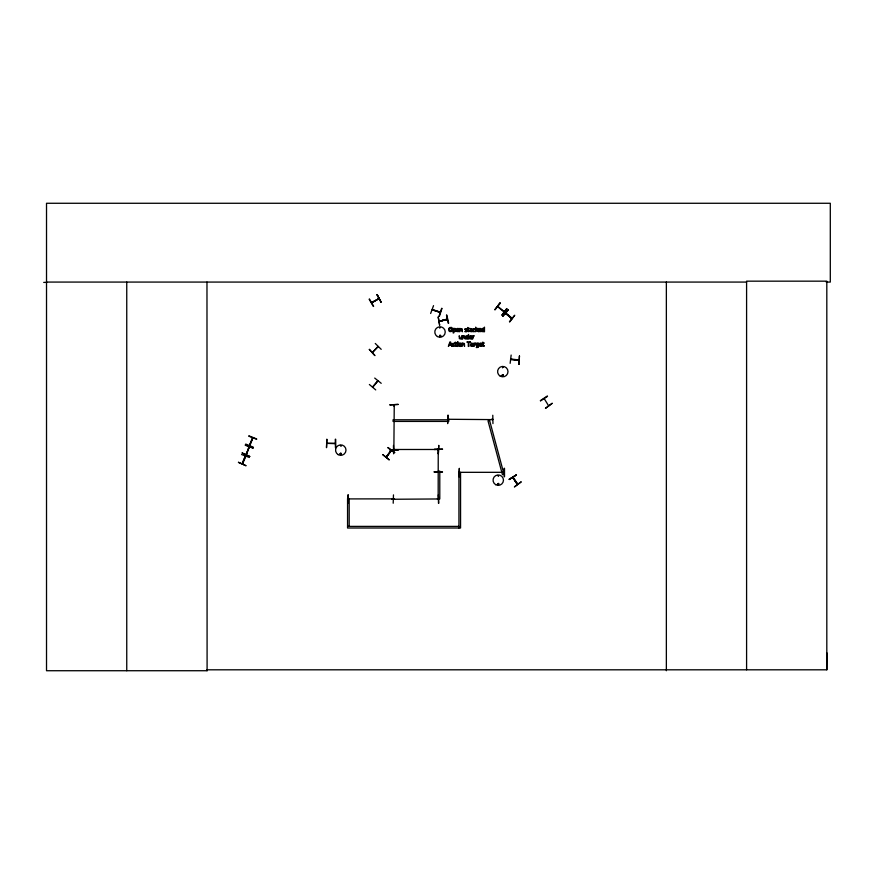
<?xml version="1.0" encoding="UTF-8"?>
<svg xmlns="http://www.w3.org/2000/svg" width="874" height="874" viewBox="0 0 874 874"><rect width="100%" height="100%" fill="white"/><g stroke="black" fill="none" stroke-linecap="round" stroke-linejoin="round"><path stroke-width="1.31" d="M826.214 282.073L830.3 282.073L830.3 203.271L46.519 203.271L46.519 670.729L207.094 670.729L206.985 669.812L826.815 669.812L826.935 652.911M510.154 363.344L511.148 355.052M517.998 360.263L518.785 360.35M339.986 453.803C341.734 456.523 341.308 452 340.237 453.486M341.319 454.163L340.368 453.617L341.024 454.447M439.556 327.684L440.409 327.455L439.655 327.892M440.583 335.922C438.901 337.451 440.037 334.436 440.452 335.671M440.736 336.119C439.546 332.994 438.748 338.631 440.824 335.922M502.255 375.372C503.402 377.59 503.326 373.471 502.321 375.656M497.459 484.054C499.841 481.88 498.267 486.141 497.612 484.425M497.71 483.912C498.945 485.835 498.595 482.634 497.907 483.704M245.31 455.999L245.31 457.036M246.534 453.934L245.911 454.491M248.981 446.723L248.981 447.761M249.287 446.898L246.228 454.589M252.881 437.907L249.483 445.456L250.095 444.702M252.597 438.617L252.815 438.071M378.868 298.613L371.57 302.448L372.411 302.448M378.803 298.318L378.256 299.006M378.934 298.646L371.756 302.775L378.846 298.733M497.568 306.632L504.014 311.92M511.924 318.628C492.433 302.404 524.498 329.017 506.09 313.744M394.294 405.656L394.25 404.902L393.923 405.656M372.532 386.964L377.721 380.703M437.568 449.826L438.322 449.487M512.874 477.499L517.321 484.414L512.798 477.39L517.463 484.316L517.189 483.377M513.202 477.324L513.311 478.154M517.67 484.043L513.125 477.302M544.251 398.686L548.555 405.722M440.234 312.389L432.302 309.833L433.187 310.041M440.157 312.389L432.335 309.866L433.275 309.8M430.642 313.482L433.537 305.638M438.977 316.213L441.687 308.314M439.382 316.344L441.982 308.413M238.482 462.28L246.097 465.755L238.449 462.39M241.563 454.513L249.374 457.484M245.233 445.237L253.045 448.209M245.703 444.058L253.427 447.237M248.948 435.853L256.705 438.966M249.483 445.456L252.422 437.918M249.866 445.511L252.837 437.95M246.282 454.447L249.341 446.865M341.166 446.002L340.445 445.456L340.926 445.926M502.102 375.121C502.572 378.508 504.648 373.209 502.069 375.328M497.863 475.587L498.584 476.133L497.972 475.522M391.246 450.656L386.363 457.189M393.956 404.902L393.966 405.831M326.942 443.358L335.245 443.664M393.082 499.207L392.175 499.251L392.907 499.251M394.535 499.196L393.606 499.207M492.805 419.564L491.876 419.28L492.805 419.28M245.168 456.13L242.24 463.766M378.256 346.628L372.455 352.441M248.882 446.865L246.315 454.502M518.828 359.924L510.722 359.017L511.41 359.52M382.845 454.611L389.301 459.921L382.779 454.709M388.089 447.521L394.775 452.524M386.581 456.337L386.472 457.124L391.366 450.514M386.133 456.938L391.049 450.296M502.364 375.274L502.932 375.044M494.924 309.614L500.289 303.212M349.196 499.196L348.355 499.207M502.637 316.071L508.286 309.899L502.616 316.049M502.921 316.312L508.242 309.866M393.606 449.487L438.235 449.487L438.169 498.956M506.177 313.842L505.718 313.012M394.414 449.804L393.628 449.826M511.913 318.497L511.366 318.103M509.455 321.698L514.742 315.23L509.739 321.927M448.078 419.28L492.63 419.607M392.24 499.207L393.082 498.912L392.328 499.251M393.606 498.912L394.414 499.229M491.986 419.247L492.63 419.236M437.393 498.923L438.235 498.912M437.481 498.912L438.235 499.207M459.429 472.364L460.095 472.736M503.959 472.681L503.14 472.659M369.374 384.494L375.733 389.913M374.717 378.071L381.217 383.315M378.114 380.878L372.706 387.258M390.875 450.383L390.503 451.039M369.352 349.371L374.935 355.609L369.309 349.414M375.263 343.471L381.206 349.338M518.85 360.296L510.667 359.345M439.447 311.821L440.321 312.105L432.466 309.538M242.557 463.865C251.308 444.025 240.153 466.891 242.83 463.133M509.214 479.291L516.37 474.975L509.192 479.258M509.389 479.542L516.316 474.877M521.112 481.989L514.382 486.949L521.046 481.891M540.503 400.904L547.517 396.37M540.34 400.653L547.288 396.02M552.16 403.34L545.452 408.344L552.149 403.329M377.95 346.41L372.564 352.397M439.622 311.832L440.168 312.422M369.156 299.236L373.362 306.457M447.193 319.491L439.207 321.228M497.765 306.359L504.189 311.559M448.242 323.293L446.494 315.132M447.095 319.043L439.36 321.282M460.095 472.692L459.516 472.692M503.315 472.321L503.894 472.321L458.937 472.321L458.937 528.005M393.781 499.251L439.786 498.956L439.786 471.108L438.169 471.108M340.576 453.289L341.144 453.366M498.136 483.573L498.693 483.803M389.924 404.815L398.282 404.411L389.924 404.924M492.783 415.248L492.947 423.595M448.165 419.564L449.007 419.269L448.078 419.564M492.718 419.564L492.051 419.618M326.92 439.327L326.505 447.685L326.8 439.338M335.277 439.283L335.441 447.63M327.029 443.358L335.277 443.271M393.966 405.744L394.25 404.99L393.868 449.454M389.924 449.706L398.282 449.717M437.481 449.498L438.235 449.487M389.935 450.077L398.282 450.023M393.628 453.814L393.464 445.456M504.506 468.333L504.517 476.68M348.333 494.881L348.267 503.238M438.322 494.881L438.781 503.227M349.196 498.912L348.355 498.912L392.907 498.868M393.693 498.912L394.414 498.879M393.693 499.207L394.447 499.196M393.202 503.238L393.475 494.881M434.17 471.796L442.528 472.004L434.17 472.026M43.7 282.4L46.519 282.389M46.519 282.073L746.593 282.073M347.557 526.388L458.937 526.388M510.744 359.433L518.959 360.372M248.817 436.181L256.585 439.251M245.386 444.844L253.154 447.925M502.572 367.681L502.921 366.84L502.692 367.681M505.882 313.089L512.098 318.234M387.881 447.805L394.6 452.776M376.891 294.767L381.064 302M369.451 299.061L373.635 306.293M439.436 321.348L447.379 319.502M446.8 315.055L448.657 323.205M504.156 468.333L504.211 476.68M459.254 476.691L459.32 468.333L458.948 476.691M438.442 498.464L438.464 503.227M347.907 494.881L347.961 503.238M335.703 439.272L335.747 447.63M826.815 669.812L826.815 281.166L746.593 281.166L746.593 669.812M666.359 282.073L666.359 670.729M460.554 472.321L460.554 528.005L347.557 528.005L347.557 498.541L349.185 498.541L349.185 526.388M206.974 282.073L207.094 670.729M126.752 282.073L126.752 670.729M451.956 329.542C449.05 335.507 449.061 323.566 451.956 329.542M452.808 344.465C452.546 346.65 456.72 345.776 453.136 346.366A1.278 1.278 0 0 1 452.459 345.809L452.645 343.46L454.731 343.264L452.808 344.465M473.282 329.815C473.02 332 477.193 331.126 473.599 331.716A1.278 1.278 0 0 1 472.932 331.159L473.118 328.81L475.205 328.613L473.282 329.815M478.701 346.017L478.122 347.426L476.243 347.502C481.596 346.017 472.626 346.639 477.051 343.023A1.486 1.486 0 0 1 478.144 343.231L478.701 343.089L478.701 346.017M455.933 330.001C456.403 332.481 452.819 330.951 453.715 332.961L453.158 332.961L453.158 328.438L455.234 328.46L455.933 330.001M461.385 344.738L460.98 346.028A1.311 1.311 0 0 1 460.227 346.454L458.642 345.765L458.828 343.449A1.322 1.322 0 0 1 459.593 343.023L460.227 343.023A1.3 1.3 0 0 1 460.98 343.449L461.385 344.738M448.69 329.017C447.783 333.365 454.513 331.836 452.251 328.165A1.693 1.693 0 0 0 451.421 327.4L449.465 327.586L448.69 329.017M456.315 329.727L456.96 331.574L459.079 331.541L456.873 330.416L459.145 330.154L458.588 328.548L457.2 328.46L456.315 329.727M465.798 337.036L466.29 338.915L468.54 339.068L468.54 334.458L467.983 335.889A1.508 1.508 0 0 0 466.891 335.703A1.3 1.3 0 0 0 466.192 336.129L465.798 337.036M469.152 337.047L469.797 338.894L471.916 338.872L469.709 337.746L471.982 337.473L471.425 335.867L470.037 335.791L469.152 337.047M478.537 329.727L479.181 331.574L481.301 331.541L479.094 330.416L481.366 330.154L480.809 328.548L479.422 328.46L478.537 329.727M479.302 344.378L479.957 346.224L482.077 346.191L479.859 345.066L482.142 344.804L481.574 343.198L480.187 343.111L479.302 344.378M481.727 329.706L482.219 331.585L484.48 331.749L484.48 327.138L483.923 328.569A1.508 1.508 0 0 0 482.83 328.373A1.3 1.3 0 0 0 482.131 328.81L481.727 329.706M464.826 329.148C466.749 331.093 466.465 330.907 464.782 331.552L466.192 331.803A1.267 1.267 0 0 0 466.847 331.519C466.989 329.422 464.323 329.17 467.055 328.591L464.826 329.148M459.058 344.181C459.462 349.305 462.215 341.526 459.058 344.181M455.365 330.066C455.54 332.109 452.393 331.344 453.715 329.247L454.939 328.952L455.365 330.066M466.41 336.894C466.803 341.81 469.196 334.152 466.41 336.894M482.339 329.564C482.732 334.491 485.125 326.821 482.339 329.564M519.451 355.98L518.981 364.338L519.451 355.98M469.535 330.47L469.502 330.787A1.136 1.136 0 0 0 469.666 331.388L472.135 331.749L471.927 328.755L469.764 328.504L471.578 329.564L469.535 330.47M470.583 345.121L470.551 345.438A1.136 1.136 0 0 0 470.725 346.038L473.184 346.399L472.976 343.406L470.813 343.154L472.626 344.214L470.583 345.121M476.559 344.181C476.996 348.868 479.313 341.548 476.559 344.181M470.114 330.525L470.955 331.301L471.578 330.011L470.114 330.525M471.162 345.175L472.004 345.951L472.626 344.662L471.162 345.175M456.938 329.356C459.036 331.377 458.653 327.455 456.938 329.356M469.775 336.676C471.873 338.708 471.49 334.786 469.775 336.676M479.16 329.356C481.257 331.377 480.875 327.455 479.16 329.356M479.924 344.006C482.022 346.028 481.64 342.105 479.924 344.006M449.367 345.164L448.373 346.399L449.859 341.985L450.58 341.985L452.066 346.399L451.05 345.164L449.367 345.164M450.208 342.586L449.531 344.662L450.886 344.662L450.208 342.586M242.164 453.005L249.767 456.479L242.164 453.005M447.346 319.371L439.294 321.206L447.379 319.48M499.972 302.95L495.012 309.691L499.972 302.95M506.822 308.598L501.818 315.306L506.778 308.566M477.586 328.438L476.275 329.837L475.718 327.138L475.718 331.749L476.494 330.154L478.46 331.749L476.909 329.815L478.275 328.438L477.586 328.438M473.304 336.556L472.55 339.068L472.55 335.758L474.298 335.78L473.304 336.556M474.724 343.875L473.959 346.399L473.959 343.089L475.718 343.1L474.724 343.875M460.511 328.602L459.713 328.438L459.713 331.749L460.27 329.269L461.122 328.875L462.313 331.749L462.16 328.843L460.511 328.602M463.417 335.933L462.608 335.758L462.608 339.068L463.165 336.599L464.028 336.195L465.219 339.068L465.055 336.173L463.417 335.933M462.761 343.253L461.953 343.089L461.953 346.399L462.51 343.93L463.373 343.526L464.553 346.399L464.4 343.493L462.761 343.253M461.253 338.708L459.374 338.697L459.211 335.758L460.39 338.631L461.253 338.227L461.811 335.758L461.811 339.068L461.253 338.708M377.186 294.593L380.977 302.054L377.186 294.593M469.283 331.213L468.431 331.202L468.289 328.897L469.316 328.438L467.732 327.488C467.055 328.307 467.601 333.245 469.283 331.213M456.829 345.864L455.911 345.765L455.835 343.548L456.862 343.089L455.278 342.138C454.644 342.936 455.059 347.885 456.862 345.864M484.283 345.864L483.366 345.765L483.289 343.548L484.316 343.089L482.732 342.138C482.098 342.936 482.514 347.885 484.316 345.864M489.582 420.416L488.009 420.842L502.43 474.626L503.992 474.211L489.582 420.416M438.245 317.011L439.655 325.259L438.191 317.022M448.056 415.248L447.641 423.606L448.001 415.248M438.759 445.456L438.355 453.814L438.759 445.456M442.517 449.192L434.17 449.433L442.517 449.181M457.878 341.952L457.244 342.532L457.878 341.952M470.376 341.985L466.825 341.985L468.311 342.51L468.311 346.399L468.901 346.399L468.901 342.51L470.376 341.985M457.845 343.089L457.288 343.089L457.288 346.399L457.845 346.399L457.845 343.089M448.744 419.793L393.06 419.793L393.06 421.421L448.744 421.421L448.744 419.793M500.201 376.126A5.2 5.2 0 0 0 508.002 371.614A5.2 5.2 0 0 0 500.201 367.113A5.2 5.2 0 0 0 500.201 376.126M437.404 336.545A5.222 5.222 0 0 0 445.237 332.022A5.222 5.222 0 0 0 437.404 327.499A5.222 5.222 0 0 0 437.404 336.545M495.656 484.666A5.211 5.211 0 0 0 503.468 480.154A5.211 5.211 0 0 0 495.656 475.642A5.211 5.211 0 0 0 495.656 484.666M338.162 454.633A5.222 5.222 0 0 0 345.995 450.11A5.222 5.222 0 0 0 338.162 445.587A5.222 5.222 0 0 0 338.162 454.633"/></g></svg>
